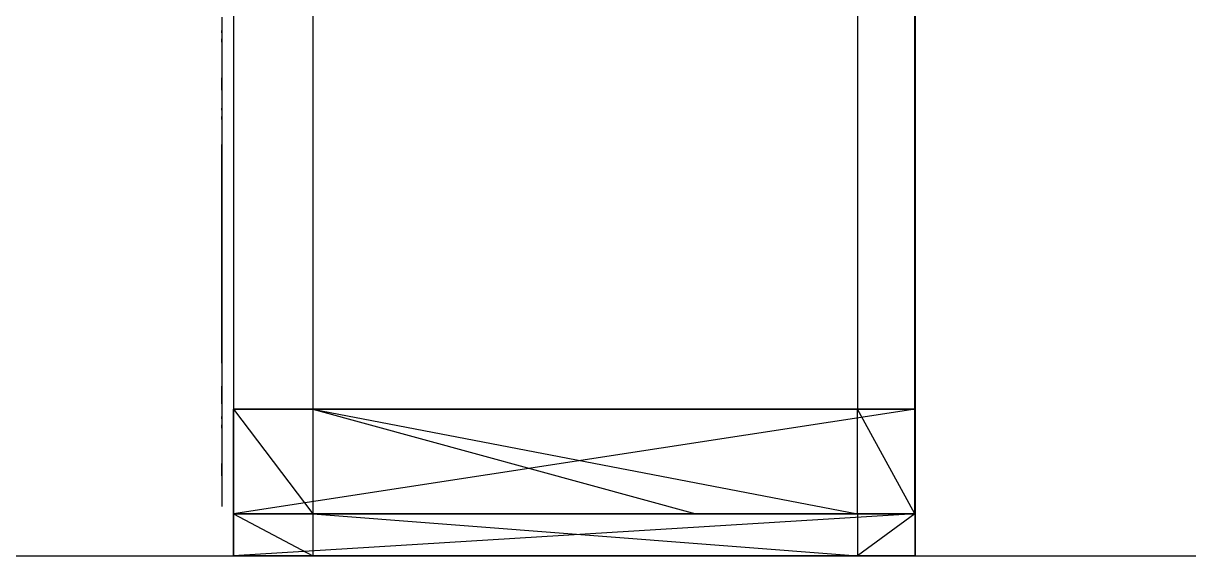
# Model space of a CAD drawing. Extents: x -41 to 47, y -35.8 to 51.3.
# Drawn here: x 30.43 to 36.01, y 40.1 to 42.64 of the extents above; entities that cross this region are included whole.
import ezdxf

# ---------------------------------------------------------------- set-up
doc = ezdxf.new("R2010")
doc.units = 0
doc.header["$MEASUREMENT"] = 0
doc.layers.add('PYDXF', color=8, linetype='CONTINUOUS')

msp = doc.modelspace()

# ---------------------------------------------------------------- linework, layer by layer
at = {"layer": 'PYDXF'}
for p, q in [((31.4375, 46.0954), (31.4375, 40.7954)), ((31.4375, 46.0954), (31.4378, 40.7954)), ((31.4378, 46.0954), (31.4378, 40.7954)), ((31.817, 46.0954), (31.817, 40.7954)), ((34.4232, 46.0954), (34.4232, 40.7954)), ((34.6975, 40.7954), (34.6975, 46.0954)), ((34.6977, 46.0954), (34.6977, 40.7954)), ((31.3825, 42.6704), (31.3825, 42.6054)), ((31.3825, 42.6106), (31.3825, 42.5956)), ((31.3825, 42.6054), (31.3825, 42.3254)), ((31.3825, 42.6054), (31.3825, 42.5506)), ((31.3825, 42.6054), (31.3825, 42.5956)), ((31.3825, 42.5956), (31.3825, 42.6054)), ((31.3825, 42.5956), (31.3825, 42.5656)), ((31.3825, 42.5956), (31.3825, 42.3354)), ((31.3825, 42.5643), (31.3825, 42.5656)), ((31.3825, 42.563), (31.3825, 42.5643)), ((31.3825, 42.5617), (31.3825, 42.563)), ((31.3825, 42.5604), (31.3825, 42.5617)), ((31.3825, 42.5591), (31.3825, 42.5604)), ((31.3825, 42.5579), (31.3825, 42.5591)), ((31.3825, 42.5566), (31.3825, 42.5579)), ((31.3825, 42.5554), (31.3825, 42.5566)), ((31.3825, 42.5542), (31.3825, 42.5554)), ((31.3825, 42.553), (31.3825, 42.5542)), ((31.3825, 42.5518), (31.3825, 42.553)), ((31.3825, 42.5506), (31.3825, 42.5518)), ((31.3825, 42.5506), (31.3825, 42.3804)), ((31.3825, 42.3792), (31.3825, 42.3804)), ((31.3825, 42.3804), (31.3825, 42.3254)), ((31.3825, 42.378), (31.3825, 42.3792)), ((31.3825, 42.3768), (31.3825, 42.378)), ((31.3825, 42.3756), (31.3825, 42.3768)), ((31.3825, 42.3744), (31.3825, 42.3756)), ((31.3825, 42.3731), (31.3825, 42.3744)), ((31.3825, 42.3719), (31.3825, 42.3731)), ((31.3825, 42.3706), (31.3825, 42.3719)), ((31.3825, 42.3693), (31.3825, 42.3706)), ((31.3825, 42.368), (31.3825, 42.3693)), ((31.3825, 42.3667), (31.3825, 42.368)), ((31.3825, 42.3654), (31.3825, 42.3667)), ((31.3825, 42.3354), (31.3825, 42.3654)), ((31.3825, 42.3354), (31.3825, 42.3204)), ((31.3825, 42.3204), (31.3825, 42.3354)), ((31.3825, 42.3354), (31.3825, 42.3254)), ((31.3825, 42.3254), (31.3825, 42.2354)), ((31.3825, 42.2404), (31.3825, 42.2254)), ((31.3825, 42.2354), (31.3825, 42.1804)), ((31.3825, 42.2354), (31.3825, 42.2254)), ((31.3825, 42.2254), (31.3825, 42.2354)), ((31.3825, 42.2254), (31.3825, 42.1954)), ((31.3825, 42.2254), (31.3825, 42.0613)), ((31.3825, 42.194), (31.3825, 42.1954)), ((31.3825, 42.1927), (31.3825, 42.194)), ((31.3825, 42.1914), (31.3825, 42.1927)), ((31.3825, 42.1901), (31.3825, 42.1914)), ((31.3825, 42.1889), (31.3825, 42.1901)), ((31.3825, 42.1876), (31.3825, 42.1889)), ((31.3825, 42.1864), (31.3825, 42.1876)), ((31.3825, 42.1851), (31.3825, 42.1864)), ((31.3825, 42.1839), (31.3825, 42.1851)), ((31.3825, 42.1827), (31.3825, 42.1839)), ((31.3825, 42.1815), (31.3825, 42.1827)), ((31.3825, 42.1804), (31.3825, 42.1815)), ((31.3825, 42.1804), (31.3825, 41.0164)), ((31.3825, 42.1804), (31.3825, 42.0613)), ((31.3825, 41.0164), (31.3825, 42.0613)), ((31.3825, 42.0613), (31.3825, 41.0164)), ((31.3825, 41.0164), (31.3825, 40.9054)), ((31.3825, 41.0164), (31.3825, 40.8604)), ((31.3825, 40.9042), (31.3825, 40.9054)), ((31.3825, 40.9054), (31.3825, 40.8504)), ((31.3825, 40.903), (31.3825, 40.9042)), ((31.3825, 40.9018), (31.3825, 40.903)), ((31.3825, 40.9006), (31.3825, 40.9018)), ((31.3825, 40.8994), (31.3825, 40.9006)), ((31.3825, 40.8981), (31.3825, 40.8994)), ((31.3825, 40.8969), (31.3825, 40.8981)), ((31.3825, 40.8956), (31.3825, 40.8969)), ((31.3825, 40.8943), (31.3825, 40.8956)), ((31.3825, 40.893), (31.3825, 40.8943)), ((31.3825, 40.8917), (31.3825, 40.893)), ((31.3825, 40.8904), (31.3825, 40.8917)), ((31.3825, 40.8604), (31.3825, 40.8904)), ((31.3825, 40.8604), (31.3825, 40.8504)), ((31.3825, 40.8219), (31.3825, 40.8604)), ((31.3825, 40.8604), (31.3825, 40.8219)), ((31.3825, 40.8504), (31.3825, 40.7604)), ((31.3825, 40.7654), (31.3825, 40.7504)), ((31.3825, 40.7604), (31.3825, 40.4804)), ((31.3825, 40.7604), (31.3825, 40.7054)), ((31.3825, 40.7604), (31.3825, 40.7504)), ((31.3825, 40.7504), (31.3825, 40.7604)), ((31.3825, 40.7504), (31.3825, 40.4914)), ((31.3825, 40.7504), (31.3825, 40.7204)), ((31.4378, 40.7954), (31.4375, 40.7954)), ((31.817, 40.7954), (31.4375, 40.7954)), ((31.4375, 40.7954), (31.4375, 40.2954)), ((31.4375, 40.7954), (31.817, 40.2954)), ((31.4378, 40.7954), (31.4375, 40.2954)), ((34.6977, 40.7954), (31.4378, 40.7954)), ((31.4378, 40.7954), (34.6977, 40.7954)), ((31.4378, 40.2954), (31.4378, 40.7954)), ((31.4378, 40.7954), (31.4378, 40.2954)), ((34.6977, 40.7954), (31.4378, 40.2954)), ((31.817, 40.7954), (31.4378, 40.7954)), ((34.4232, 40.7954), (31.817, 40.7954)), ((31.817, 40.7954), (33.6496, 40.2954)), ((31.817, 40.7954), (34.4232, 40.7954)), ((34.6977, 40.7954), (31.817, 40.7954)), ((31.817, 40.7954), (31.817, 40.2954)), ((31.817, 40.7954), (34.4232, 40.2954)), ((34.4232, 40.7954), (34.6975, 40.7954)), ((34.4232, 40.2954), (34.4232, 40.7954)), ((34.6975, 40.7954), (34.4232, 40.7954)), ((34.6975, 40.2954), (34.4232, 40.7954)), ((34.4232, 40.7954), (34.6977, 40.7954)), ((34.6977, 40.7954), (34.6975, 40.7954)), ((34.6975, 40.2954), (34.6975, 40.7954)), ((34.6977, 40.7954), (34.6977, 40.2954)), ((31.3825, 40.719), (31.3825, 40.7204)), ((31.3825, 40.7177), (31.3825, 40.719)), ((31.3825, 40.7164), (31.3825, 40.7177)), ((31.3825, 40.7151), (31.3825, 40.7164)), ((31.3825, 40.7139), (31.3825, 40.7151)), ((31.3825, 40.7126), (31.3825, 40.7139)), ((31.3825, 40.7114), (31.3825, 40.7126)), ((31.3825, 40.7101), (31.3825, 40.7114)), ((31.3825, 40.7089), (31.3825, 40.7101)), ((31.3825, 40.7077), (31.3825, 40.7089)), ((31.3825, 40.7065), (31.3825, 40.7077)), ((31.3825, 40.7054), (31.3825, 40.7065)), ((31.3825, 40.7054), (31.3825, 40.5364)), ((31.3825, 40.5352), (31.3825, 40.5364)), ((31.3825, 40.5364), (31.3825, 40.4804)), ((31.3825, 40.534), (31.3825, 40.5352)), ((31.3825, 40.5328), (31.3825, 40.534)), ((31.3825, 40.5316), (31.3825, 40.5328)), ((31.3825, 40.5304), (31.3825, 40.5316)), ((31.3825, 40.5291), (31.3825, 40.5304)), ((31.3825, 40.5279), (31.3825, 40.5291)), ((31.3825, 40.5266), (31.3825, 40.5279)), ((31.3825, 40.5253), (31.3825, 40.5266)), ((31.3825, 40.524), (31.3825, 40.5253)), ((31.3825, 40.5227), (31.3825, 40.524)), ((31.3825, 40.5214), (31.3825, 40.5227)), ((31.3825, 40.4914), (31.3825, 40.5214)), ((31.3825, 40.4764), (31.3825, 40.4914)), ((31.3825, 40.4914), (31.3825, 40.4764)), ((31.3825, 40.4804), (31.3825, 40.4914)), ((31.3825, 40.4914), (31.3825, 40.4804)), ((31.3825, 40.4804), (31.3825, 40.3304)), ((31.817, 40.2954), (31.4375, 40.2954)), ((31.4375, 40.2954), (31.8171, 40.2954)), ((31.4375, 40.2954), (31.8171, 40.0954)), ((31.4378, 40.2954), (31.4375, 40.0954)), ((31.4375, 40.2954), (31.4375, 40.0954)), ((31.4375, 40.2954), (31.4378, 40.2954)), ((34.6978, 40.2954), (31.4378, 40.0954)), ((34.6978, 40.2954), (31.4378, 40.2954)), ((31.4378, 40.0954), (31.4378, 40.2954)), ((31.8171, 40.2954), (31.4378, 40.2954)), ((31.4378, 40.2954), (34.6977, 40.2954)), ((31.4378, 40.2954), (31.4378, 40.0954)), ((31.817, 40.2954), (31.8171, 40.2954)), ((33.6496, 40.2954), (31.817, 40.2954)), ((31.8171, 40.2954), (34.4232, 40.2954)), ((31.8171, 40.2954), (31.8171, 40.0954)), ((33.6496, 40.2954), (31.8171, 40.2954)), ((31.8171, 40.2954), (34.6977, 40.2954)), ((31.8171, 40.2954), (34.4232, 40.0954)), ((34.4232, 40.2954), (33.6496, 40.2954)), ((34.6977, 40.2954), (33.6496, 40.2954)), ((34.6975, 40.2954), (34.4232, 40.2954)), ((34.6977, 40.2954), (34.4232, 40.2954)), ((34.4232, 40.2954), (34.4232, 40.0954)), ((34.6975, 40.2954), (34.4232, 40.0954)), ((34.6975, 40.2954), (34.6975, 40.0954)), ((34.6977, 40.2954), (34.6975, 40.2954)), ((34.6978, 40.2954), (34.6978, 40.0954)), ((31.8171, 40.0954), (31.4375, 40.0954)), ((31.4378, 40.0954), (31.4375, 40.0954)), ((31.4378, 40.0954), (34.6978, 40.0954)), ((31.8171, 40.0954), (31.4378, 40.0954)), ((31.8171, 40.0954), (34.4232, 40.0954)), ((34.6978, 40.0954), (31.8171, 40.0954)), ((34.4232, 40.0954), (34.6975, 40.0954)), ((34.6978, 40.0954), (34.4232, 40.0954)), ((34.6978, 40.0954), (34.6975, 40.0954))]:
    msp.add_line(p, q, dxfattribs=at)
at = {"layer": 'PYDXF', "linetype": 'ByBlock'}
msp.add_line((-40.0335, 40.0954), (45.3585, 40.0954), dxfattribs=at)

doc.saveas('drawing.dxf')
